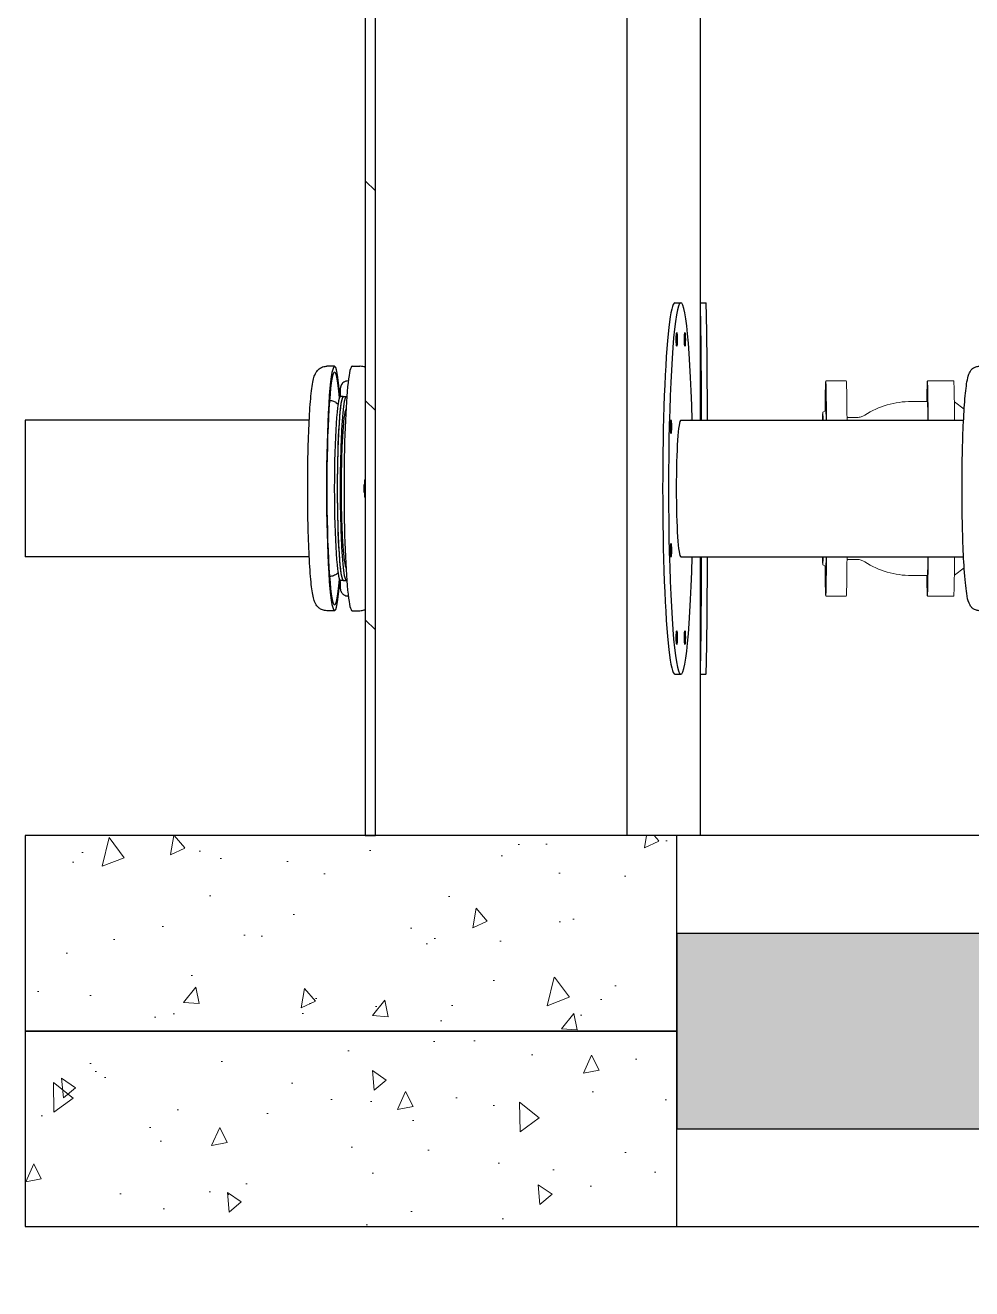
# Model space of a CAD drawing. Header units: millimetres. Extents: x 0 to 157650, y 0 to 89100.
# Drawn here: x 70361 to 73266, y 8039 to 11916 of the extents above; entities that cross this region are included whole.
import ezdxf

# ---------------------------------------------------------------- set-up
doc = ezdxf.new("R2010")
doc.units = ezdxf.units.MM
doc.header["$LTSCALE"] = 150
doc.layers.add('Hatch', color=7, linetype='Continuous', lineweight=18)
doc.layers.add('Visible', color=7, linetype='Continuous', lineweight=25)
doc.layers.add('P_Biomass (BM)', color=150, linetype='Continuous', lineweight=18, true_color=0x007fff)

msp = doc.modelspace()

# ---------------------------------------------------------------- hatches: boundary and pattern name
at = {"layer": 'Hatch'}
h = msp.add_hatch(dxfattribs=at)
h.set_pattern_fill('ANSI31', color=256, scale=3810, angle=90.0002, style=0)
h.set_pattern_definition([(135.0002, (0, 0), (-336.7584, -336.7608), [])])
h.paths.add_polyline_path([(71404.9, 23546.9), (71435.7, 23546.9), (71435.7, 21430), (71435.7, 21130), (71435.7, 9430), (71404.9, 9430)])
h = msp.add_hatch(dxfattribs=at)
h.set_pattern_fill('AR-CONC', color=256, scale=80.749152, angle=30, style=0)
h.set_pattern_definition([(80, (0, 0), (526.9217, 245.708), [60.562, -666.1805]), (25, (0, 0), (-400.7245, 469.9937), [48.4495, -532.9444]), (130.4515, (43.9, 20.5), (126.197, 715.7016), [51.4697, -566.1663]), (76.1842, (-80.75, 139.86), (813.158, 315.1455), [90.843, -999.271]), (126.6357, (-13, 166.1), (260.32, 1058.575), [77.205, -849.25]), (21.1842, (-80.75, 139.9), (260.32, 1058.575), [72.674, -799.417]), (51, (9.37, 145.27), (579.9777, -40.5558), [60.562, -666.1805]), (356, (9.37, 145.3), (-122.624, 605.341), [48.4495, -532.9444]), (101.4515, (57.7, 141.9), (457.3536, 564.785), [51.4697, -566.1663]), (67.50002, (0, 0), (-125.9011, 237.70483), [0, -526.4845, 0, -541.0193, 0, -534.9631]), (37.5, (0, 0), (24.7245, 382.0286), [0, -308.4618, 0, -514.3721, 0, -203.8916]), (357.50002, (-155.95, -90.04), (382.41275, 199.7559), [0, -201.8729, 0, -629.8434, 0, -835.7537]), (347.5, (-225.88, -130.4), (367.4098, 305.4633), [0, -262.4347, 0, -418.2806, 0, -593.5063])])
h.paths.add_polyline_path([(70361.3, 9430), (70361.3, 8830), (72360.8, 8830), (72360.8, 9130), (72360.8, 9430), (71435.7, 9430), (71404.9, 9430)])
h = msp.add_hatch(dxfattribs=at)
h.set_pattern_fill('AR-CONC', color=256, scale=80.749152, angle=60, style=0)
h.set_pattern_definition([(110, (0, 0), (333.474, 476.2499), [60.562, -666.1805]), (55, (0, 0), (-582.0343, 206.6647), [48.4495, -532.9444]), (160.4514, (27.8, 39.7), (-248.5603, 682.9145), [51.4697, -566.1663]), (106.1842, (-139.86, 80.75), (546.6434, 679.5027), [90.843, -999.271]), (156.6356, (-94.3, 137.4), (-303.843, 1046.913), [77.2045, -849.25]), (51.1841, (-139.9, 80.75), (-303.843, 1046.913), [72.674, -799.417]), (81, (-64.5, 130.5), (522.5535, 254.866), [60.562, -666.1805]), (26, (-64.5, 130.5), (-408.8656, 462.929), [48.4495, -532.9444]), (131.4514, (-21, 151.73), (113.688, 717.795), [51.4697, -566.1663]), (97.49998, (0, 0), (-227.88585, 142.90806), [0, -526.4845, 0, -541.0193, 0, -534.9631]), (67.49998, (0, 0), (-169.602, 343.2088), [0, -308.4618, 0, -514.3721, 0, -203.8916]), (27.49998, (-90.04, -155.95), (231.3015, 364.19987), [0, -201.8729, 0, -629.8434, 0, -835.7537]), (17.5, (-130.4, -225.88), (165.4549, 448.2438), [0, -262.4347, 0, -418.2806, 0, -593.5063])])
h.paths.add_polyline_path([(84958.7, 9130), (84958.7, 9280), (84658.7, 9280), (84658.7, 5830), (79258.7, 5830), (79258.7, 9280), (78958.7, 9280), (78958.7, 9130), (72360.8, 9130), (72360.8, 8830), (72360.8, 8530), (78958.7, 8530), (78958.7, 5530), (84958.7, 5530), (84958.7, 8530), (91556.6, 8530), (91556.6, 9130)])
h = msp.add_hatch(dxfattribs=at)
h.set_pattern_fill('AR-CONC', color=256, scale=80.749152, angle=45, style=0)
h.set_pattern_definition([(95, (0, 0), (445.3736, 373.7128), [60.562, -666.1805]), (40, (0, 0), (-508.7133, 350.264), [48.4495, -532.9444]), (145.45144, (37.1, 31.14), (-63.3398, 723.977), [51.4697, -566.1663]), (91.1842, (-114.2, 114.2), (703.885, 514.868), [90.843, -999.271]), (141.6356, (-55.5, 157.1), (-22.529, 1089.881), [77.205, -849.25]), (36.1842, (-114.2, 114.2), (-22.529, 1089.881), [72.674, -799.417]), (66, (-28.55, 142.75), (570.712, 110.9352), [60.562, -666.1805]), (11, (-28.55, 142.75), (-275.1193, 552.977), [48.4495, -532.9444]), (116.45144, (19, 152), (295.5927, 663.912), [51.4697, -566.1663]), (82.5, (0, 0), (-183.1336, 197.0197), [0, -526.4845, 0, -541.0193, 0, -534.9631]), (52.5, (0, 0), (-74.9941, 375.4104), [0, -308.4618, 0, -514.3721, 0, -203.8916]), (12.5, (-127.33, -127.33), (317.68184, 291.92495), [0, -201.8729, 0, -629.8434, 0, -835.7537]), (2.5, (-184.43, -184.43), (275.831, 390.1474), [0, -262.4347, 0, -418.2806, 0, -593.5063])])
h.paths.add_polyline_path([(70361.3, 8830), (70361.3, 8230), (72360.8, 8230), (72360.8, 8530), (72360.8, 8830)])

# ---------------------------------------------------------------- linework, layer by layer
at = {"layer": 'P_Biomass (BM)'}
for p, q in [((72881, 10825), (72818, 10825)), ((73210.9, 10825), (73129.9, 10825)), ((73129.9, 10762), (73081.2, 10762)), ((73242.9, 10738.1), (73212.7, 10760.7)), ((72809, 10729), (72818, 10734.2)), ((72911, 10712.5), (72883.2, 10712.5)), ((72911, 10277.5), (72883.2, 10277.5)), ((72809, 10261), (72818, 10255.8)), ((73242.9, 10252), (73212.7, 10229.4)), ((73129.9, 10228), (73081.2, 10228)), ((72881, 10165), (72818, 10165)), ((73210.9, 10165), (73129.9, 10165))]:
    msp.add_line(p, q, dxfattribs=at)
for start, end in [(90, 122.425), (237.575, 270)]:
    msp.add_arc((73081.2, 10495), 267, start, end, dxfattribs=at)
for centre, major_axis, start_param, end_param in [((73129.9, 10495), (0, 330), 5.400398, 6.911378), ((72818, 10495), (0, 330), 5.400398, 7.04847), ((72881, 10495), (0, 330), 5.400398, 6.283185), ((73210.9, 10495), (0, 330), 5.400398, 6.283185), ((72817, 10744.5), (0, 27), 4.306402, 8.27054), ((73129.9, 10495), (0, 267), 5.614813, 6.283185), ((72809, 10495), (0, 234), 5.821971, 6.744399), ((72818, 10495), (0, 239.2), 5.780017, 6.288471), ((72809, 10495), (0, -234), 5.821971, 6.744399), ((72818, 10495), (0, -330), 5.517901, 7.165973), ((72818, 10495), (0, -239.2), 6.2779, 6.786354), ((72881, 10495), (0, -330), 0, 0.882788), ((73129.9, 10495), (0, -330), 5.654993, 7.165973), ((73129.9, 10495), (0, -267), 0, 0.668372), ((73210.9, 10495), (0, -330), 0, 0.882788), ((72817, 10245.6), (0, -27), 4.295831, 8.259969)]:
    msp.add_ellipse(centre, major_axis=major_axis, ratio=0.009154, start_param=start_param, end_param=end_param, dxfattribs=at)
for centre, major_axis in [((72818.9, 10744.5), (0, 27)), ((72818.9, 10245.6), (0, -27))]:
    msp.add_ellipse(centre, major_axis=major_axis, ratio=0.009154, dxfattribs=at)
for points, knots in [([(72911, 10712.5), (72913.1, 10712.5), (72915.2, 10712.7), (72919.4, 10713.2), (72921.4, 10713.6), (72925.3, 10714.6), (72927.2, 10715.2), (72930.7, 10716.5), (72932.3, 10717.2), (72935.4, 10718.8), (72936.8, 10719.6), (72938, 10720.4)], [3.141592654, 3.141592654, 3.141592654, 3.141592654, 3.142755673, 3.142755673, 3.143918691, 3.143918691, 3.14508171, 3.14508171, 3.146244729, 3.146244729, 3.147407748, 3.147407748, 3.147407748, 3.147407748]), ([(72938, 10269.6), (72936.8, 10270.5), (72935.4, 10271.3), (72932.3, 10272.8), (72930.7, 10273.5), (72927.2, 10274.9), (72925.3, 10275.5), (72921.4, 10276.5), (72919.4, 10276.8), (72915.2, 10277.4), (72913.1, 10277.5), (72911, 10277.5)], [6.277370212, 6.277370212, 6.277370212, 6.277370212, 6.278533231, 6.278533231, 6.27969625, 6.27969625, 6.280859269, 6.280859269, 6.282022288, 6.282022288, 6.283185307, 6.283185307, 6.283185307, 6.283185307])]:
    msp.add_open_spline(points, degree=3, knots=knots, dxfattribs=at)
at = {"layer": 'Visible', "color": 9, "true_color": 0xc0c0c0}
for p, q in [((71404.9, 23546.9), (71404.9, 9430)), ((71435.7, 9430), (71435.7, 23546.9)), ((72208.5, 9430), (72208.5, 19008.6)), ((72208.5, 9430), (72208.5, 19008.6)), ((72433.7, 10704.6), (72433.7, 18696.7)), ((72355.2, 11065), (72373.2, 11065)), ((72433.7, 11065), (72450.2, 11065)), ((71310.5, 10870), (71286.6, 10870)), ((71364.4, 10870), (71388.3, 10870)), ((71352.6, 10825), (71352.3, 10825)), ((71295.5, 10765), (71295.1, 10765)), ((71337.4, 10777), (71328.5, 10777)), ((71337.4, 10777), (71346.4, 10777)), ((70361.3, 10704.6), (70361.3, 10285.5)), ((71232.9, 10704.6), (70361.3, 10704.6)), ((72373.2, 10704.6), (73241, 10704.6)), ((71232.9, 10285.5), (70361.3, 10285.5)), ((72373.2, 10285.5), (73241, 10285.5)), ((72433.7, 9430), (72433.7, 10285.5)), ((71295.5, 10225), (71295.1, 10225)), ((71337.4, 10213), (71328.5, 10213)), ((71337.4, 10213), (71346.4, 10213)), ((71352.6, 10165), (71352.3, 10165)), ((71310.5, 10120), (71286.6, 10120)), ((71364.4, 10120), (71388.3, 10120)), ((72355.2, 9925), (72373.2, 9925)), ((72433.7, 9925), (72450.2, 9925)), ((70361.3, 9430), (70361.3, 8830)), ((72360.8, 9430), (70361.3, 9430)), ((71404.9, 9430), (71435.7, 9430)), ((72360.8, 8830), (72360.8, 9430)), ((73333.7, 9430), (72360.8, 9430)), ((78958.7, 9130), (72360.8, 9130)), ((72360.8, 9130), (72360.8, 8530)), ((70361.3, 8830), (72360.8, 8830)), ((70361.3, 8830), (70361.3, 8230)), ((72360.8, 8830), (70361.3, 8830)), ((72360.8, 8230), (72360.8, 8830)), ((72360.8, 8530), (78958.7, 8530)), ((70361.3, 8230), (72360.8, 8230)), ((72360.8, 8230), (73333.7, 8230))]:
    msp.add_line(p, q, dxfattribs=at)
for centre, major_axis, ratio, start_param, end_param in [((72373.2, 10495), (0, 570), 0.066142, 5.08885, 10.619113), ((72355.2, 10495), (0, 570), 0.066142, 0, 3.141593), ((72450.2, 10495), (0, 570), 0.009154, 5.08885, 6.283185), ((72432.2, 10495), (0, 570), 0.009154, 5.08885, 5.991165), ((71310.5, 10495), (0, -375), 0.066142, 2.418007, 7.006771), ((71310.5, 10495), (0, -357), 0.066142, 2.463255, 6.961523), ((71364.4, 10495), (0, 375), 0.066142, 0, 3.141593), ((71346.4, 10495), (0, 282), 0.066142, 6.200591, 9.507373), ((71328.5, 10495), (0, -282), 0.066142, 3.141593, 6.283185), ((71337.4, 10495), (0, -282), 0.066142, 3.141593, 6.283185), ((71337.4, 10495), (0, 282), 0.066142, 0, 3.141593), ((71327.5, 10750.6), (0, 26.3), 0.009154, 6.147461, 6.433807), ((72373.2, 10495), (0, -209.6), 0.066142, 3.141593, 6.283185), ((72403.4, 10684.4), (0, 21), 0.066142, 5.992949, 6.573422), ((72436.4, 10684.4), (0, 21), 0.009154, 5.992949, 6.573422), ((71403.4, 10495), (0, 26.3), 0.066142, 5.299723, 7.420357), ((71403.4, 10495), (0, -26.3), 0.066142, 5.146013, 7.266648), ((72403.4, 10305.6), (0, -21), 0.066142, 5.992949, 6.573422), ((72432.2, 10495), (0, -570), 0.009154, 0.292021, 1.194335), ((72436.4, 10305.6), (0, -21), 0.009154, 5.992949, 6.573422), ((72450.2, 10495), (0, -570), 0.009154, 0, 1.194335)]:
    msp.add_ellipse(centre, major_axis=major_axis, ratio=ratio, start_param=start_param, end_param=end_param, dxfattribs=at)
for centre, major_axis, ratio in [((72360.6, 10952.3), (0, 21), 0.066142), ((72385.7, 10952.3), (0, 21), 0.066142), ((72433.9, 10952.3), (0, -21), 0.009154), ((72342.9, 10684.4), (0, -21), 0.066142), ((72342.9, 10305.6), (0, -21), 0.066142), ((72360.6, 10037.7), (0, -21), 0.066142), ((72385.7, 10037.7), (0, -21), 0.066142), ((72433.9, 10037.7), (0, 21), 0.009154)]:
    msp.add_ellipse(centre, major_axis=major_axis, ratio=ratio, dxfattribs=at)
for points, knots in [([(71286.6, 10120), (71281.9, 10120), (71277.3, 10120.9), (71269.2, 10124), (71265.8, 10126.1), (71259.9, 10130.7), (71257.8, 10133.1), (71253.6, 10138.6), (71252.2, 10141.3), (71248.2, 10149.6), (71247, 10154.2), (71242.6, 10172), (71240.5, 10187.5), (71236.2, 10229.9), (71234.3, 10257.3), (71231.2, 10318.4), (71230.1, 10351.8), (71228.5, 10421.9), (71228.1, 10458.6), (71228.1, 10532), (71228.5, 10568.7), (71230.1, 10638.4), (71231.2, 10671.4), (71234.2, 10730.7), (71236, 10757), (71240.3, 10801.1), (71242.5, 10818), (71247.2, 10836.8), (71248.4, 10841.4), (71253, 10850.2), (71254.7, 10853.3), (71260.6, 10860), (71264.5, 10863.6), (71274.8, 10868.4), (71280, 10869.8), (71285.7, 10870), (71286.1, 10870), (71286.6, 10870)], [3.206354, 3.206354, 3.206354, 3.206354, 3.231003, 3.231003, 3.258121, 3.258121, 3.292076, 3.292076, 3.343577, 3.343577, 3.471515, 3.471515, 3.785674, 3.785674, 4.129301, 4.129301, 4.455311, 4.455311, 4.778191, 4.778191, 5.100429, 5.100429, 5.423315, 5.423315, 5.749295, 5.749295, 6.090658, 6.090658, 6.219302, 6.219302, 6.273484, 6.273484, 6.317421, 6.317421, 6.345717, 6.345717, 6.347947, 6.347947, 6.347947, 6.347947]), ([(71404.9, 10866.2), (71404.6, 10866.3), (71404.4, 10866.4), (71400.1, 10868.4), (71394.9, 10869.8), (71389.2, 10870), (71388.8, 10870), (71388.3, 10870)], [3.50197787, 3.50197787, 3.50197787, 3.50197787, 3.50376597, 3.50376597, 3.53206197, 3.53206197, 3.53429174, 3.53429174, 3.53429174, 3.53429174]), ([(73289.2, 10120), (73285, 10120), (73280.9, 10120.9), (73273.8, 10123.7), (73270.9, 10125.6), (73265.9, 10129.9), (73264, 10132.1), (73260.2, 10137.5), (73258.9, 10140.2), (73253.9, 10152.3), (73252.5, 10160.9), (73247.7, 10191.7), (73245.2, 10217.1), (73241.3, 10275.5), (73239.9, 10306.8), (73237.6, 10374.4), (73236.9, 10410.5), (73236.2, 10484.5), (73236.3, 10522.2), (73237.2, 10595.4), (73238, 10630.9), (73240.4, 10696.4), (73242, 10726.2), (73245.7, 10777.8), (73247.9, 10799.3), (73251.8, 10825.1), (73253.3, 10832.8), (73256.5, 10844), (73257.7, 10847.9), (73262.1, 10855.3), (73263.7, 10857.8), (73269.3, 10863.3), (73273.2, 10866.3), (73282, 10869.4), (73285.6, 10870), (73289.2, 10870)], [1.570796, 1.570796, 1.570796, 1.570796, 1.59691, 1.59691, 1.625762, 1.625762, 1.663192, 1.663192, 1.728367, 1.728367, 1.973043, 1.973043, 2.353546, 2.353546, 2.681378, 2.681378, 3.004421, 3.004421, 3.326341, 3.326341, 3.648334, 3.648334, 3.971713, 3.971713, 4.300912, 4.300912, 4.488988, 4.488988, 4.600689, 4.600689, 4.647402, 4.647402, 4.689785, 4.689785, 4.712389, 4.712389, 4.712389, 4.712389]), ([(71352.3, 10825), (71349.7, 10825), (71347.1, 10824.6), (71342.4, 10823.1), (71340.4, 10822), (71336.7, 10819.5), (71335.3, 10818), (71332.7, 10815.1), (71331.9, 10813.7), (71330.5, 10811.3), (71330.1, 10810.3), (71329.4, 10808.6), (71329.2, 10807.9), (71328.8, 10806.5), (71328.7, 10805.9), (71328.4, 10804.3), (71328.3, 10803.7), (71327.9, 10800.4), (71327.8, 10798.5), (71327.5, 10790.9), (71327.3, 10784.5), (71327.2, 10776.3)], [0.0647612, 0.0647612, 0.0647612, 0.0647612, 0.0677105, 0.0677105, 0.0709596, 0.0709596, 0.0751864, 0.0751864, 0.0811993, 0.0811993, 0.0886522, 0.0886522, 0.0974143, 0.0974143, 0.1105045, 0.1105045, 0.1386259, 0.1386259, 0.2729296, 0.2729296, 0.4734986, 0.4734986, 0.4734986, 0.4734986]), ([(71295.5, 10765), (71299.5, 10765), (71303.5, 10764.3), (71310.6, 10761.8), (71313.6, 10760), (71318.1, 10756.7), (71319.7, 10755.1), (71321, 10753.7)], [0.06476121, 0.06476121, 0.06476121, 0.06476121, 0.08805472, 0.08805472, 0.1136406, 0.1136406, 0.13702954, 0.13702954, 0.13702954, 0.13702954]), ([(71345.6, 10739.6), (71345.3, 10738.8), (71345, 10738), (71341.2, 10726.2), (71339.9, 10715.4), (71336.6, 10684), (71335.2, 10664.4), (71332.9, 10620.8), (71332.1, 10597.4), (71331, 10548.2), (71330.7, 10522.4), (71330.7, 10470.8), (71330.9, 10445.1), (71332, 10396), (71332.8, 10372.7), (71334.9, 10330.7), (71336.1, 10312.1), (71339.2, 10280.3), (71340.7, 10268.1), (71344, 10255.3), (71344.7, 10253), (71345.6, 10250.4)], [3.712839, 3.712839, 3.712839, 3.712839, 3.736769, 3.736769, 4.090841, 4.090841, 4.446582, 4.446582, 4.774739, 4.774739, 5.098567, 5.098567, 5.421501, 5.421501, 5.745247, 5.745247, 6.072967, 6.072967, 6.420769, 6.420769, 6.497338, 6.497338, 6.497338, 6.497338]), ([(72433.5, 10704.5), (72433.5, 10705.6), (72433.5, 10705.7), (72433.5, 10704.8), (72433.5, 10704.7), (72433.5, 10704.7), (72433.5, 10704.6)], [1.2805599, 1.2805599, 1.2805599, 1.2805599, 1.8151462, 1.8151462, 1.8151462, 1.8610328, 1.8610328, 1.8610328, 1.8610328]), ([(71401.8, 10484), (71401.8, 10484), (71401.8, 10484.1), (71401.8, 10486.8), (71401.7, 10489.6), (71401.6, 10495.3), (71401.6, 10498.1), (71401.7, 10502.6), (71401.8, 10504.4), (71401.8, 10506)], [-2.3553859, -2.3553859, -2.3553859, -2.3553859, -2.3490312, -2.3490312, -2.0439715, -2.0439715, -1.7543596, -1.7543596, -1.56067, -1.56067, -1.56067, -1.56067]), ([(72433.5, 10285.5), (72433.5, 10284.7), (72433.5, 10284.4), (72433.5, 10284.7), (72433.5, 10284.8), (72433.5, 10285.1), (72433.5, 10285.5)], [-1.8610328, -1.8610328, -1.8610328, -1.8610328, -1.484034, -1.484034, -1.484034, -1.2805599, -1.2805599, -1.2805599, -1.2805599]), ([(71321, 10236.4), (71319.2, 10234.4), (71316.8, 10232.1), (71310, 10228), (71305.7, 10226.2), (71299.2, 10225.2), (71297.4, 10225), (71295.5, 10225)], [3.13408553, 3.13408553, 3.13408553, 3.13408553, 3.16655934, 3.16655934, 3.19578471, 3.19578471, 3.20635386, 3.20635386, 3.20635386, 3.20635386]), ([(71327.2, 10213.7), (71327.2, 10209.6), (71327.3, 10205.9), (71327.6, 10197.8), (71327.7, 10194.1), (71328, 10189.8), (71328, 10188.6), (71328.3, 10186.3), (71328.4, 10185.6), (71328.9, 10183.2), (71329, 10182.7), (71329.5, 10181.1), (71329.9, 10180.1), (71331.3, 10177.1), (71332.2, 10175.6), (71335.5, 10171.7), (71337.7, 10169.4), (71343.9, 10166.4), (71346.8, 10165.4), (71350.7, 10165.1), (71351.5, 10165), (71352.3, 10165)], [2.7976164, 2.7976164, 2.7976164, 2.7976164, 2.8988861, 2.8988861, 3.05262, 3.05262, 3.1294869, 3.1294869, 3.1679204, 3.1679204, 3.1770436, 3.1770436, 3.1880342, 3.1880342, 3.1957136, 3.1957136, 3.2018105, 3.2018105, 3.2054629, 3.2054629, 3.2063539, 3.2063539, 3.2063539, 3.2063539]), ([(71388.3, 10120), (71393, 10120), (71397.6, 10120.9), (71402.7, 10122.8), (71403.8, 10123.3), (71404.9, 10123.9)], [0.39269908, 0.39269908, 0.39269908, 0.39269908, 0.41734837, 0.41734837, 0.42501295, 0.42501295, 0.42501295, 0.42501295])]:
    msp.add_open_spline(points, degree=3, knots=knots, dxfattribs=at)

doc.saveas('drawing.dxf')
